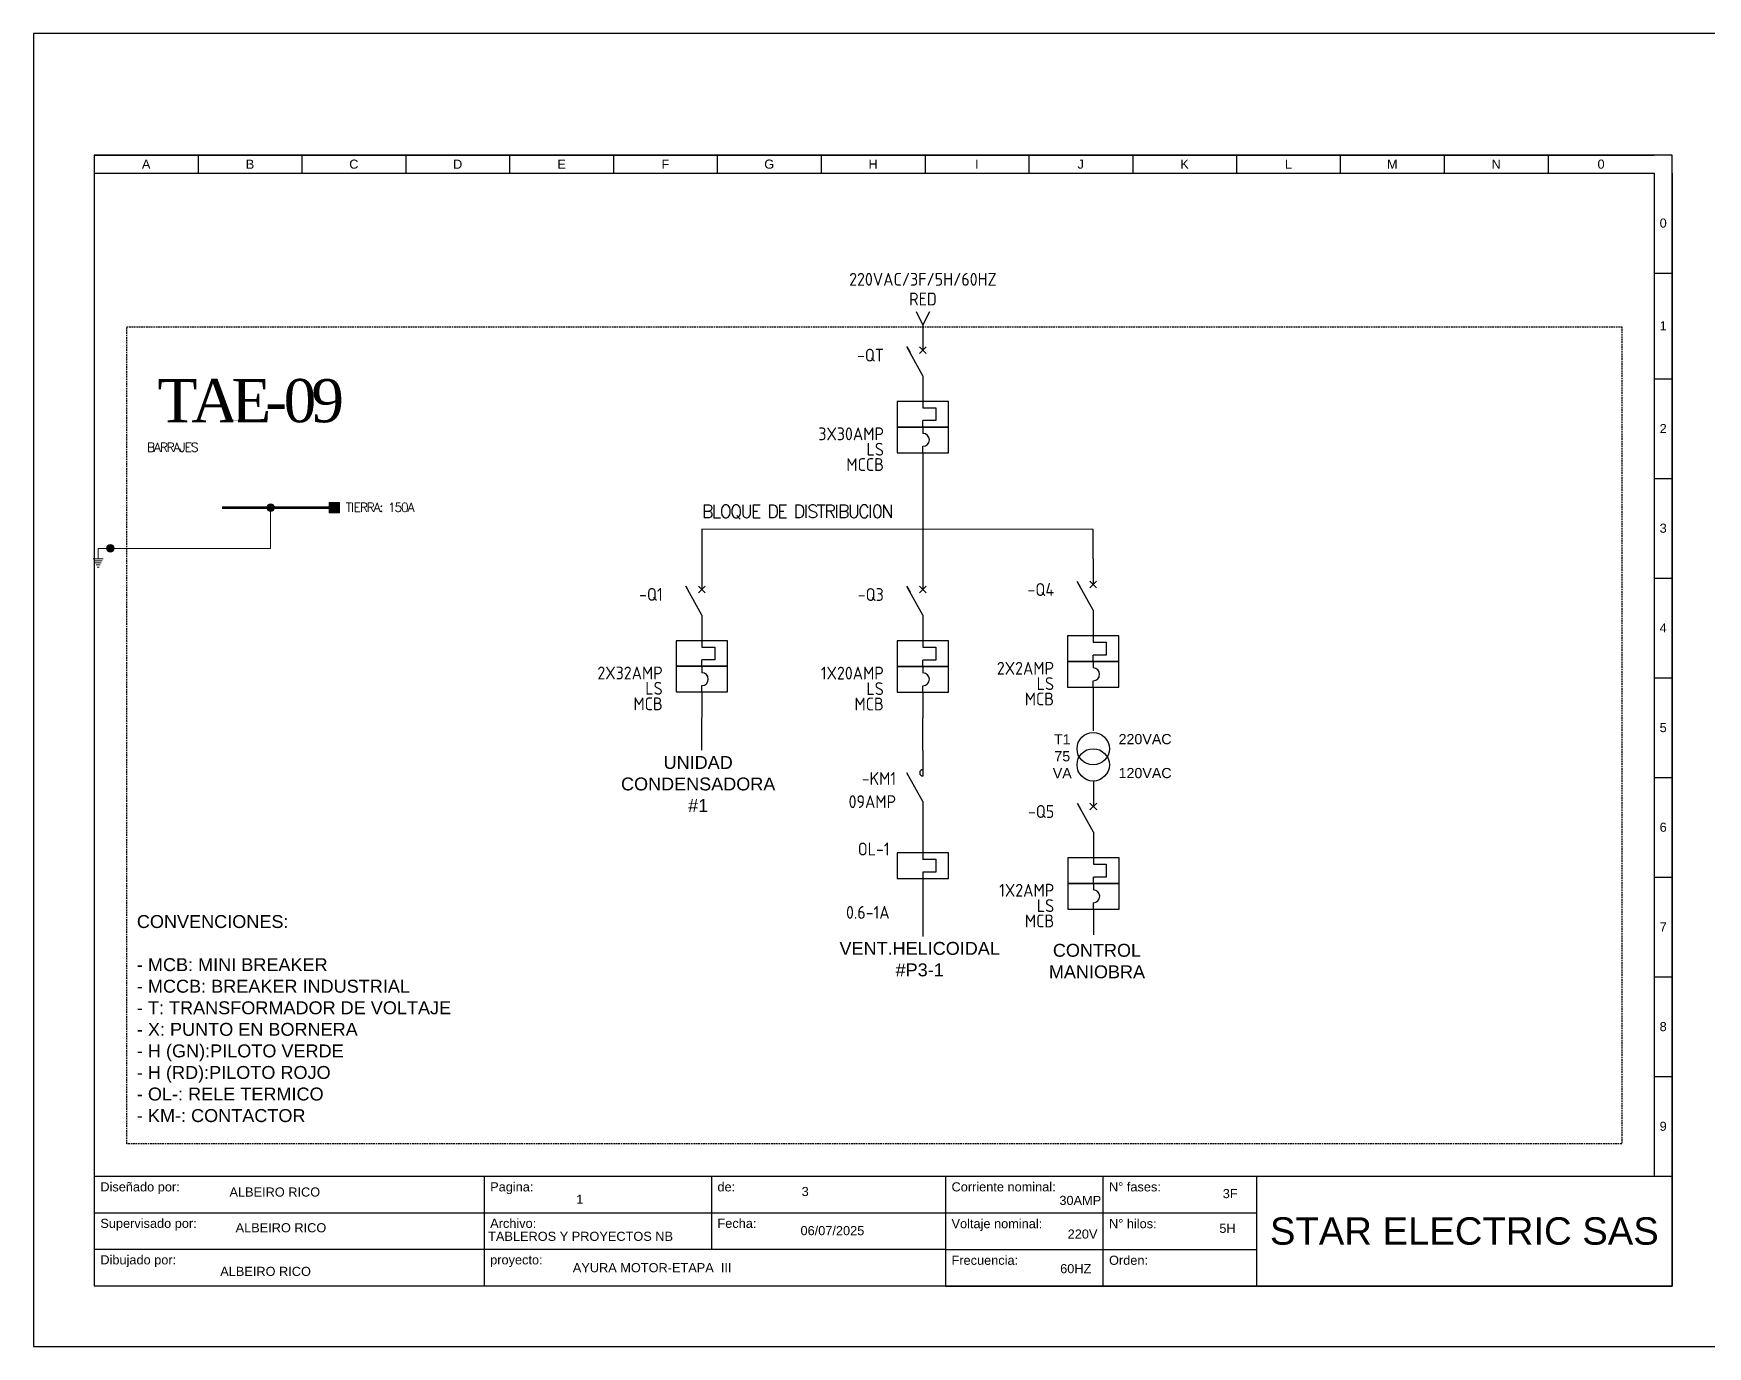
# Model space of a CAD drawing. Header units: millimetres. Extents: x 691 to 18605, y 670 to 10026.
# Drawn here: x 707 to 1742, y 1563 to 2375 of the extents above; entities that cross this region are included whole.
import ezdxf
from ezdxf.enums import TextEntityAlignment as Align

# ---------------------------------------------------------------- set-up
doc = ezdxf.new("R2010")
doc.units = ezdxf.units.MM
doc.linetypes.add('DASHEDX2', pattern=[1.5, 1, -0.5])
for name, color, linetype in [('CO_BARRAJE', 255, 'Continuous'), ('CO_DIAGRAMA_UNIFILAR', 3, 'Continuous'), ('CO_TEXTO', 7, 'Continuous'), ('CO_TEXTO_1', 7, 'Continuous'), ('DESC', 150, 'Continuous'), ('SYMS', 7, 'Continuous'), ('TAGS', 150, 'Continuous'), ('XREFCHILD', 134, 'Continuous'), ('YEL_14_THHN', 2, 'Continuous')]:
    doc.layers.add(name, color=color, linetype=linetype)
doc.styles.add('ROMANS', font='romans')
doc.styles.get("Standard").update_dxf_attribs({"font": 'arial.ttf'})
doc.styles.add('WD_IEC', font='ISOCP2.shx', dxfattribs={"width": 0.9, "height": 4})
doc.linetypes.add('TI_TIERRA', pattern='A,0.5,-0.2,["T",Standard,S=0.1,R=0,X=-0.1,Y=-0.05],-0.25', length=0.95)

# ---------------------------------------------------------------- blocks, each defined once
blk = doc.blocks.new('VCB11Q9')
for p, q in [((0, 7.5), (0, 2.5)), ((0, -2.5), (-3.12, 3.12)), ((-3.12, 3.12), (-2.52, 2.03)), ((-0.66, 1.84), (0.66, 3.16)), ((-0.66, 3.16), (0.66, 1.84)), ((0, -2.5), (0, -7.5)), ((0, -7.5), (0, -8.75)), ((0, -8.75), (2.5, -8.75)), ((2.5, -8.75), (2.5, -11.25)), ((0, -12.5), (0, -11.25)), ((2.5, -11.25), (0, -11.25)), ((0, -12.5), (0, -13.75)), ((0, -17.5), (0, -16.25)), ((0, -17.5), (0, -22.5))]:
    blk.add_line(p, q)
for points in [[(-5, -7.5), (-5, -12.5), (5, -12.5), (5, -7.5)], [(-5, -12.5), (-5, -17.5), (5, -17.5), (5, -12.5)]]:
    blk.add_lwpolyline(points, close=True)
blk.add_arc((0, -15), 1.25, 270, 90)
at = {"style": 'WD_IEC'}
for tag, p in [('INST', (-7.62, 6.3)), ('LOC', (-7.62, 3.3)), ('TAG1', (-7.62, 0.3)), ('RATING1', (-7.62, -2.7)), ('DESC1', (-7.62, -15.05)), ('DESC2', (-7.62, -18.05)), ('DESC3', (-7.62, -21.05))]:
    blk.add_attdef(tag, text='', height=2.5, dxfattribs=at).set_placement(p, align=Align.RIGHT)
blk.add_attdef('TERM01', text='', height=2, rotation=90, dxfattribs=at).set_placement((-1, 7.5), align=Align.RIGHT)
at = {"style": 'WD_IEC', "flags": 1}
for tag, p, height in [('X2TERM01', (0, 7.5), 0.32), ('X4LINK', (-2.15, 0), 0.32), ('X1LINK', (0.02, 0), 0.32), ('CONTACT', (-5.15, -7.55), 1), ('COMMON', (-3.9, -8.8), 1), ('ASSYCODE', (0.69, -18.77), 1), ('FAMILY', (0.69, -20.27), 1), ('X8TERM02', (0, -22.5), 0.32), ('CATDESC', (0.69, -21.77), 1)]:
    blk.add_attdef(tag, p, '', height=height, dxfattribs=at)
at = {"style": 'WD_IEC', "flags": 9}
for tag, p in [('MFG', (7.81, 5.44)), ('CAT', (7.81, 2.94))]:
    blk.add_attdef(tag, text='', height=1.5, dxfattribs=at).set_placement(p, align=Align.RIGHT)
at = {"lineweight": 15, "style": 'WD_IEC'}
blk.add_attdef('XREF', text='', height=2.5, dxfattribs=at).set_placement((-7.62, -12.05), align=Align.RIGHT)
at = {"style": 'WD_IEC'}
blk.add_attdef('TERM02', (-1, -22.5), '', height=2, rotation=90, dxfattribs=at)
blk = doc.blocks.new('HA1X2Y')
blk.add_lwpolyline([(1.25, 2.5), (0, 0), (-1.25, 2.5)])
at = {"style": 'WD_IEC', "flags": 8}
for tag, p in [('DESC1', (0, 7.6)), ('DESC2', (0, 3.75))]:
    blk.add_attdef(tag, text='', height=2.5, dxfattribs=at).set_placement(p, align=Align.CENTER)
at = {"style": 'WD_IEC', "flags": 1}
blk.add_attdef('X8TERM01', (0, 0), '', height=0.32, dxfattribs=at)
blk = doc.blocks.new('VMS21P')
for p, q in [((0, 7.5), (0, 2.5)), ((0, -2.5), (-3.12, 3.12)), ((0, -2.5), (0, -7.5))]:
    blk.add_line(p, q)
blk.add_arc((0, 3.12), 0.625, 90, 270)
at = {"style": 'WD_IEC'}
for tag, p in [('INST', (-5.25, 6.75)), ('LOC', (-5.25, 3.75)), ('TAG2', (-5.25, 0.75)), ('XREF', (-5.25, -3.75)), ('DESC1', (-5.25, -6.75)), ('DESC2', (-5.25, -9.75)), ('DESC3', (-5.25, -12.75))]:
    blk.add_attdef(tag, text='', height=2.5, dxfattribs=at).set_placement(p, align=Align.RIGHT)
blk.add_attdef('TERM01', text='', height=2, rotation=90, dxfattribs=at).set_placement((-1, 7.5), align=Align.RIGHT)
at = {"style": 'WD_IEC', "flags": 1}
for tag, p, height in [('X2TERM01', (0, 7.5), 0.32), ('X4LINK', (-2.91, 0), 0.32), ('X1LINK', (-0.5, 0), 0.32), ('CONTACT', (4, -3.5), 1), ('FAMILY', (4, -5), 1), ('X8TERM02', (0, -7.5), 0.32)]:
    blk.add_attdef(tag, p, '', height=height, dxfattribs=at)
at = {"style": 'WD_IEC'}
blk.add_attdef('TERM02', (-1, -7.5), '', height=2, rotation=90, dxfattribs=at)
blk = doc.blocks.new('VOL1')
for p, q in [((0, 7.5), (0, 1.25)), ((-5, 2.5), (-5, -2.5)), ((5, 2.5), (-5, 2.5)), ((0, 1.25), (2.5, 1.25)), ((2.5, 1.25), (2.5, -1.25)), ((5, -2.5), (5, 2.5)), ((-5, -2.5), (5, -2.5)), ((0, -1.25), (0, -7.5)), ((2.5, -1.25), (0, -1.25))]:
    blk.add_line(p, q)
at = {"style": 'WD_IEC'}
for tag, p in [('INST', (-6.5, 9)), ('LOC', (-6.5, 5.5)), ('TAG1', (-6.5, 2)), ('RATING1', (-6.5, -2.5)), ('XREF', (-6.5, -6.5)), ('DESC1', (-6.5, -10.35)), ('DESC2', (-6.5, -13.85)), ('DESC3', (-6.5, -17.35))]:
    blk.add_attdef(tag, text='', height=2.5, dxfattribs=at).set_placement(p, align=Align.RIGHT)
blk.add_attdef('TERM01', text='', height=2, rotation=90, dxfattribs=at).set_placement((-1, 7.5), align=Align.RIGHT)
at = {"style": 'WD_IEC', "flags": 1}
for tag, p, height in [('X2TERM01', (0, 7.5), 0.32), ('MFG', (2.75, 6.5), 1.5), ('CAT', (2.75, 4), 1.5), ('X4LINK', (-5, 0), 0.32), ('X1LINK', (5, 0), 0.32), ('ASSYCODE', (1, -4), 1), ('FAMILY', (1, -5.5), 1), ('CATDESC', (1, -7), 1), ('X8TERM02', (0, -7.5), 0.32)]:
    blk.add_attdef(tag, p, '', height=height, dxfattribs=at)
at = {"style": 'WD_IEC'}
blk.add_attdef('TERM02', (-1, -7.5), '', height=2, rotation=90, dxfattribs=at)
blk = doc.blocks.new('*T3')
at = {"color": 0, "linetype": 'ByBlock', "lineweight": -2}
for p, q in [((0, 0), (139.92, 0)), ((0, 0), (0, -18)), ((64.08, 0), (64.08, -18)), ((101.44, 0), (101.44, -12)), ((139.92, 0), (139.92, -18)), ((0, -6), (139.92, -6)), ((0, -12), (139.92, -12)), ((0, -18), (139.92, -18))]:
    blk.add_line(p, q, dxfattribs=at)
at = {"color": 0, "char_height": 1.5, "attachment_point": 1}
for s, insert, width in [('{\\fArial|b0|i0|c162|p34;Diseñado por:}', (1, -1), 62.0824), ('{\\fArial|b0|i0|c162|p34;Pagina:}', (65.08, -1), 35.3574), ('{\\fArial|b0|i0|c162|p34;de}:', (102.44, -1), 36.4813), ('{\\fArial|b0|i0|c162|p34;Supervisado por:}', (1, -7), 62.0824), ('{\\fArial|b0|i0|c162|p34;Archivo:}', (65.08, -7), 35.3574), ('Fecha:', (102.44, -7), 36.4813), ('Dibujado por:', (1, -13), 62.0824), ('{\\fArial|b0|i0|c162|p34;proyecto:}', (65.08, -13), 73.8387)]:
    blk.add_mtext(s, dxfattribs=dict(at, insert=insert, width=width))
blk = doc.blocks.new('*T4')
at = {"color": 0, "linetype": 'ByBlock', "lineweight": -2}
for p, q in [((0, 0), (119.48, 0)), ((0, 0), (0, -18.07)), ((25.89, 0), (25.89, -18.07)), ((51.13, 0), (51.13, -18.07)), ((119.48, 0), (119.48, -18.07)), ((0, -6.05), (51.13, -6.05)), ((0, -12.07), (51.13, -12.07)), ((0, -18.07), (119.48, -18.07))]:
    blk.add_line(p, q, dxfattribs=at)
at = {"color": 0}
for s, insert, char_height, width, attachment_point in [('Corriente nominal:', (1, -1), 1.5, 23.894, 1), ('{\\fArial|b0|i0|c162|p34;N° fases:}', (26.89, -1), 1.5, 23.2313, 1), ('Voltaje nominal:', (1, -7.05), 1.5, 23.894, 1), ('{\\fArial|b0|i0|c162|p34;N° hilos:}', (26.89, -7.05), 1.5, 23.2313, 1), ('{\\fArial|b0|i0|c162|p34;STAR ELECTRIC SAS}', (85.3, -9.04), 4.5, 66.3536, 5), ('Frecuencia:', (1, -13.07), 1.5, 23.894, 1), ('{\\fArial|b0|i0|c162|p34;Orden}:', (26.89, -13.07), 1.5, 23.2313, 1)]:
    blk.add_mtext(s, dxfattribs=dict(at, insert=insert, char_height=char_height, width=width, attachment_point=attachment_point))
blk = doc.blocks.new('CAJETIN')
for p, q in [((0, 185.97), (-259.4, 185.97)), ((-259.4, 185.97), (-259.4, 0.07)), ((-259.4, 185.97), (-2.99, 185.97)), ((-259.4, 185.97), (-259.4, 182.97)), ((-242.33, 185.97), (-242.33, 182.97)), ((-225.26, 185.97), (-225.26, 182.97)), ((-208.19, 185.97), (-208.19, 182.97)), ((-191.12, 185.97), (-191.12, 182.97)), ((-174.05, 185.97), (-174.05, 182.97)), ((-156.98, 185.97), (-156.98, 182.97)), ((-139.91, 185.97), (-139.91, 182.97)), ((-122.84, 185.97), (-122.84, 182.97)), ((-105.77, 185.97), (-105.77, 182.97)), ((-88.7, 185.97), (-88.7, 182.97)), ((-71.64, 185.97), (-71.64, 182.97)), ((-54.57, 185.97), (-54.57, 182.97)), ((-37.5, 185.97), (-37.5, 182.97)), ((-20.43, 185.97), (-20.43, 182.97)), ((0, 0.07), (0, 185.97)), ((-259.4, 182.97), (-2.99, 182.97)), ((-3, 182.97), (-3, 18.07)), ((0, 182.97), (0, 18.07)), ((-3, 166.58), (0, 166.58)), ((-3, 149.19), (0, 149.19)), ((-3, 132.8), (0, 132.8)), ((-3, 116.41), (0, 116.41)), ((-3, 100.02), (0, 100.02)), ((-3, 83.63), (0, 83.63)), ((-3, 67.24), (0, 67.24)), ((-3, 50.85), (0, 50.85)), ((-3, 34.46), (0, 34.46)), ((-3, 18.07), (0, 18.07)), ((-259.4, 0.07), (0, 0.07))]:
    blk.add_line(p, q)
blk.add_lwpolyline([(-269.4, -9.93), (10, -9.93), (10, 205.97), (-269.4, 205.97)], close=True)
for name, p in [('*T3', (-259.4, 18.07)), ('*T4', (-119.48, 18.07))]:
    blk.add_blockref(name, p)
blk.add_text('0', height=1.5).set_placement((-2.08, 174.04))
at = {"char_height": 1.5, "attachment_point": 5}
for s, insert, width in [('A', (-250.87, 184.47), 17.0695), ('B', (-233.8, 184.47), 17.0695), ('C', (-216.73, 184.47), 17.0695), ('D', (-199.66, 184.47), 17.0695), ('E', (-182.59, 184.47), 17.0695), ('F', (-165.52, 184.47), 17.0695), ('G', (-148.45, 184.47), 17.0695), ('H', (-131.38, 184.47), 17.0695), ('I', (-114.31, 184.47), 17.0695), ('J', (-97.24, 184.47), 17.0695), ('K', (-80.17, 184.47), 17.0695), ('L', (-63.1, 184.47), 17.0695), ('M', (-46.03, 184.47), 17.0695), ('N', (-28.96, 184.47), 17.0695), ('0', (-11.71, 184.47), 17.4362), ('1', (-1.5, 157.89), 3), ('2', (-1.5, 141), 3), ('3', (-1.5, 124.61), 3), ('4', (-1.5, 108.22), 3), ('5', (-1.5, 91.83), 3), ('6', (-1.5, 75.44), 3), ('7', (-1.5, 59.05), 3), ('8', (-1.5, 42.66), 3), ('9', (-1.5, 26.27), 3)]:
    blk.add_mtext(s, dxfattribs=dict(at, insert=insert, width=width))
for tag, p in [('DISEÑADO_POR', (-230.86, 14.78)), ('SUPERVISADO_POR', (-229.59, 8.32)), ('DIBUJADO_POR', (-231.25, 2.42))]:
    blk.add_attdef(tag, text='', height=1.5).set_placement(p, align=Align.MIDDLE)
for tag, p in [('PAGINA', (-180.19, 13.54)), ('DE', (-143.12, 14.83)), ('A', (-97.02, 13.49)), ('F', (-73.9, 14.47)), ('ARCHIVO', (-179.45, 8.2)), ('FECHA', (-143.31, 8.38)), ('V', (-96.96, 8.58)), ('H', (-74.46, 8.76)), ('PROYECTO', (-180.75, 3.04)), ('HZ', (-98.06, 2.87)), ('OR', (-74.83, 2.5))]:
    blk.add_attdef(tag, p, '', height=1.5)

msp = doc.modelspace()

# ---------------------------------------------------------------- hatches: boundary and pattern name
at = {"lineweight": 13}
h = msp.add_hatch(color=0, dxfattribs=at)
h.dxf.hatch_style = 1
h.paths.add_polyline_path([(852.7, 2083.8, 1), (854.2, 2079.2, 1)])
h = msp.add_hatch(color=0, dxfattribs=at)
h.dxf.hatch_style = 1
h.paths.add_polyline_path([(751.9, 2056.3, 1), (756.7, 2056.3, 1)])
at = {"layer": 'CO_BARRAJE', "lineweight": 13, "ltscale": 0.01}
msp.add_hatch(color=0, dxfattribs=at).paths.add_polyline_path([(896, 2084.7), (889.6, 2084.7), (889.6, 2078.3), (896, 2078.3)])

# ---------------------------------------------------------------- linework, layer by layer
at = {"color": 0}
msp.add_line((744.4, 1668), (764.4, 1668), dxfattribs=at)
at = {"color": 0, "linetype": 'DASHEDX2'}
msp.add_lwpolyline([(764.4, 2193.4), (1688.9, 2193.4), (1688.9, 1688), (764.4, 1688)], close=True, dxfattribs=at)
at = {"color": 0}
for centre in [(1362.1, 1932.4), (1362.1, 1922.4)]:
    msp.add_circle(centre, 10, dxfattribs=at)
at = {"layer": 'CO_BARRAJE', "color": 0, "lineweight": 13, "ltscale": 0.01, "const_width": 1.58}
msp.add_lwpolyline([(823.3, 2081.5), (889.6, 2081.5)], dxfattribs=at)
at = {"layer": 'CO_BARRAJE', "color": 0, "lineweight": 13, "ltscale": 0.01}
msp.add_lwpolyline([(889.6, 2084.7), (889.6, 2078.3), (896, 2078.3), (896, 2084.7)], close=True, dxfattribs=at)
at = {"layer": 'CO_DIAGRAMA_UNIFILAR', "color": 0, "linetype": 'TI_TIERRA', "lineweight": 13}
for p, q in [((853.4, 2081.5), (853.4, 2056.3)), ((853.4, 2056.3), (754.3, 2056.3))]:
    msp.add_line(p, q, dxfattribs=at)
at = {"layer": 'CO_DIAGRAMA_UNIFILAR', "color": 0, "linetype": 'TI_TIERRA', "lineweight": 13, "ltscale": 0.0001}
for p, q in [((743.6, 2049.9), (749.9, 2049.9)), ((743.6, 2049.9), (749.9, 2049.9)), ((746.7, 2056.3), (746.7, 2049.9)), ((746.7, 2056.3), (746.7, 2049.9)), ((754.3, 2056.3), (746.7, 2056.3)), ((744.2, 2048.6), (749.3, 2048.6)), ((744.2, 2048.6), (749.3, 2048.6)), ((744.8, 2047.4), (748.6, 2047.4)), ((744.8, 2047.4), (748.6, 2047.4)), ((745.5, 2046.1), (748, 2046.1)), ((745.5, 2046.1), (748, 2046.1)), ((746.1, 2044.8), (747.4, 2044.8))]:
    msp.add_line(p, q, dxfattribs=at)
at = {"layer": 'CO_DIAGRAMA_UNIFILAR', "color": 0, "lineweight": 13}
for centre in [(853.4, 2081.5), (853.4, 2081.5), (754.3, 2056.3)]:
    msp.add_circle(centre, 2.39, dxfattribs=at)
at = {"layer": 'YEL_14_THHN', "color": 0}
for p, q in [((1256.8, 2099.6), (1256.8, 2068.2)), ((1362.1, 2068), (1120.1, 2068.3)), ((1120.1, 2068.3), (1120.1, 2046.8)), ((1256.8, 2068.2), (1256.8, 2046.7)), ((1362.1, 2049.8), (1362.1, 2068.1)), ((1120.1, 1931.5), (1120.1, 1951.6)), ((1256.8, 1931.4), (1256.8, 1951.5)), ((1362.1, 1954.6), (1362.1, 1943.5)), ((1362.2, 1912.4), (1362.2, 1896.6)), ((1256.8, 1883.8), (1256.8, 1863.7)), ((1256.8, 1836.3), (1256.8, 1816.2))]:
    msp.add_line(p, q, dxfattribs=at)

# ---------------------------------------------------------------- block references
at = {"color": 0}
ref = msp.add_blockref('CAJETIN', (1720.2, 1600), dxfattribs=dict(at, xscale=3.761929394681115, yscale=3.761929394681115, zscale=3.761929394681115))
ref.add_attrib('5H', '5H', (1440.1, 1632.9), dxfattribs={"height": 5.64})
ref.add_attrib('3F', '3F', (1442.2, 1654.4), dxfattribs={"height": 5.64})
ref.add_attrib('HZ', '60HZ', dxfattribs={"height": 5.64}).set_placement((1351.3, 1610.8), align=Align.MIDDLE)
ref.add_attrib('V', '220V', dxfattribs={"height": 5.64}).set_placement((1355.5, 1632.2), align=Align.MIDDLE)
ref.add_attrib('A', '30AMP', dxfattribs={"height": 5.64}).set_placement((1354.1, 1653), align=Align.MIDDLE)
ref.add_attrib('PROYECTO', 'AYURA MOTOR-ETAPA  III', dxfattribs={"height": 5.643}).set_placement((1040.3, 1611.4), align=Align.MIDDLE_LEFT)
ref.add_attrib('ARCHIVO', 'TABLEROS Y PROYECTOS NB', dxfattribs={"height": 5.643}).set_placement((1045.1, 1630.8), align=Align.MIDDLE)
ref.add_attrib('DE', '3', (1181.8, 1655.7), dxfattribs={"height": 5.64})
ref.add_attrib('PAGINA', '1', (1042.4, 1650.9), dxfattribs={"height": 5.64})
ref.add_attrib('FECHA', '06/07/2025', (1181.1, 1631.5), dxfattribs={"height": 5.64})
ref.add_attrib('DIBUJADO_POR', 'ALBEIRO RICO', dxfattribs={"height": 5.643}).set_placement((850.3, 1609.1), align=Align.MIDDLE)
ref.add_attrib('SUPERVISADO_POR', 'ALBEIRO RICO', dxfattribs={"height": 5.643}).set_placement((859.8, 1636.1), align=Align.MIDDLE)
ref.add_attrib('DISEÑADO_POR', 'ALBEIRO RICO', dxfattribs={"height": 5.643}).set_placement((856, 1658.2), align=Align.MIDDLE)
at = {"layer": 'SYMS', "color": 0}
ref = msp.add_blockref('HA1X2Y', (1256.8, 2194.7), dxfattribs=dict(at, xscale=3.170878376089944, yscale=3.170878376089944, zscale=3.170878376089944))
ref.add_attrib('DESC2', 'RED', dxfattribs={"layer": 'DESC', "height": 7.93, "style": 'WD_IEC', "flags": 8}).set_placement((1256.8, 2206.6), align=Align.CENTER)
ref.add_attrib('DESC1', '220VAC/3F/5H/60HZ', dxfattribs={"layer": 'DESC', "height": 7.927, "style": 'WD_IEC', "flags": 8}).set_placement((1256.8, 2218.8), align=Align.CENTER)
ref = msp.add_blockref('VCB11Q9', (1256.8, 2171), dxfattribs=dict(at, xscale=3.170878376089944, yscale=3.170878376089944, zscale=3.170878376089944))
ref.add_attrib('TAG1', '-QT', dxfattribs={"layer": 'TAGS', "height": 7.93, "style": 'WD_IEC'}).set_placement((1232.7, 2171.9), align=Align.RIGHT)
ref.add_attrib('DESC1', '3X30AMP', dxfattribs={"layer": 'DESC', "height": 7.93, "style": 'WD_IEC'}).set_placement((1232.7, 2123.2), align=Align.RIGHT)
ref.add_attrib('DESC2', 'LS', dxfattribs={"layer": 'DESC', "height": 7.93, "style": 'WD_IEC'}).set_placement((1232.7, 2113.7), align=Align.RIGHT)
ref.add_attrib('DESC3', 'MCCB', dxfattribs={"layer": 'DESC', "height": 7.93, "style": 'WD_IEC'}).set_placement((1232.7, 2104.2), align=Align.RIGHT)
ref = msp.add_blockref('VCB11Q9', (1362.1, 2026), dxfattribs=dict(at, xscale=3.170878376089944, yscale=3.170878376089944, zscale=3.170878376089944))
ref.add_attrib('TAG1', '-Q4', dxfattribs={"layer": 'TAGS', "height": 7.93, "style": 'WD_IEC'}).set_placement((1337.9, 2026.9), align=Align.RIGHT)
ref.add_attrib('DESC1', '2X2AMP', dxfattribs={"layer": 'DESC', "height": 7.93, "style": 'WD_IEC'}).set_placement((1337.9, 1978.2), align=Align.RIGHT)
ref.add_attrib('DESC2', 'LS', dxfattribs={"layer": 'DESC', "height": 7.93, "style": 'WD_IEC'}).set_placement((1337.9, 1968.7), align=Align.RIGHT)
ref.add_attrib('DESC3', 'MCB', dxfattribs={"layer": 'DESC', "height": 7.93, "style": 'WD_IEC'}).set_placement((1337.9, 1959.2), align=Align.RIGHT)
ref = msp.add_blockref('VCB11Q9', (1120.1, 2023), dxfattribs=dict(at, xscale=3.170878376089944, yscale=3.170878376089944, zscale=3.170878376089944))
ref.add_attrib('TAG1', '-Q1', dxfattribs={"layer": 'TAGS', "height": 7.93, "style": 'WD_IEC'}).set_placement((1095.9, 2023.9), align=Align.RIGHT)
ref.add_attrib('DESC1', '2X32AMP', dxfattribs={"layer": 'DESC', "height": 7.93, "style": 'WD_IEC'}).set_placement((1095.9, 1975.3), align=Align.RIGHT)
ref.add_attrib('DESC2', 'LS', dxfattribs={"layer": 'DESC', "height": 7.93, "style": 'WD_IEC'}).set_placement((1095.9, 1965.8), align=Align.RIGHT)
ref.add_attrib('DESC3', 'MCB', dxfattribs={"layer": 'DESC', "height": 7.93, "style": 'WD_IEC'}).set_placement((1095.9, 1956.2), align=Align.RIGHT)
ref = msp.add_blockref('VCB11Q9', (1256.8, 2022.9), dxfattribs=dict(at, xscale=3.170878376089944, yscale=3.170878376089944, zscale=3.170878376089944))
ref.add_attrib('TAG1', '-Q3', dxfattribs={"layer": 'TAGS', "height": 7.93, "style": 'WD_IEC'}).set_placement((1232.6, 2023.8), align=Align.RIGHT)
ref.add_attrib('DESC1', '1X20AMP', dxfattribs={"layer": 'DESC', "height": 7.93, "style": 'WD_IEC'}).set_placement((1232.6, 1975.2), align=Align.RIGHT)
ref.add_attrib('DESC2', 'LS', dxfattribs={"layer": 'DESC', "height": 7.93, "style": 'WD_IEC'}).set_placement((1232.6, 1965.6), align=Align.RIGHT)
ref.add_attrib('DESC3', 'MCB', dxfattribs={"layer": 'DESC', "height": 7.93, "style": 'WD_IEC'}).set_placement((1232.6, 1956.1), align=Align.RIGHT)
ref = msp.add_blockref('VMS21P', (1256.8, 1907.6), dxfattribs=dict(at, xscale=3.170878376089944, yscale=3.170878376089944, zscale=3.170878376089944))
ref.add_attrib('XREF', '09AMP', dxfattribs={"layer": 'XREFCHILD', "height": 7.93, "style": 'WD_IEC'}).set_placement((1240.2, 1895.7), align=Align.RIGHT)
ref.add_attrib('TAG2', '-KM1', dxfattribs={"layer": 'TAGS', "height": 7.93, "style": 'WD_IEC'}).set_placement((1240.2, 1910), align=Align.RIGHT)
ref = msp.add_blockref('VCB11Q9', (1362.2, 1888.7), dxfattribs=dict(at, xscale=3.170878376089944, yscale=3.170878376089944, zscale=3.170878376089944))
ref.add_attrib('TAG1', '-Q5', dxfattribs={"layer": 'TAGS', "height": 7.93, "style": 'WD_IEC'}).set_placement((1338, 1889.6), align=Align.RIGHT)
ref.add_attrib('DESC1', '1X2AMP', dxfattribs={"layer": 'DESC', "height": 7.93, "style": 'WD_IEC'}).set_placement((1338, 1840.9), align=Align.RIGHT)
ref.add_attrib('DESC2', 'LS', dxfattribs={"layer": 'DESC', "height": 7.93, "style": 'WD_IEC'}).set_placement((1338, 1831.4), align=Align.RIGHT)
ref.add_attrib('DESC3', 'MCB', dxfattribs={"layer": 'DESC', "height": 7.93, "style": 'WD_IEC'}).set_placement((1338, 1821.9), align=Align.RIGHT)
ref = msp.add_blockref('VOL1', (1256.8, 1860.1), dxfattribs=dict(at, xscale=3.170878376089944, yscale=3.170878376089944, zscale=3.170878376089944))
ref.add_attrib('DESC1', '0.6-1A', dxfattribs={"layer": 'DESC', "height": 7.93, "style": 'WD_IEC'}).set_placement((1236.2, 1827.2), align=Align.RIGHT)
ref.add_attrib('TAG1', 'OL-1', dxfattribs={"layer": 'TAGS', "height": 7.93, "style": 'WD_IEC'}).set_placement((1236.2, 1866.4), align=Align.RIGHT)

# ---------------------------------------------------------------- texts
at = {"color": 0, "linetype": 'DASHEDX2', "char_height": 6.3, "attachment_point": 1}
for s, insert in [('\\pxqc;T1\\P75\\PVA', (1319.5, 1941.4)), ('220VAC\\P\\P120VAC', (1377.8, 1941.5))]:
    msp.add_mtext_dynamic_manual_height_columns(s, width=46.93, gutter_width=31.5, heights=[0], dxfattribs=dict(at, insert=insert))
at = {"color": 0, "char_height": 7.984, "attachment_point": 1}
for s, width, heights, insert in [('\\pxqc;UNIDAD CONDENSADORA #1', 68.832, [0], (1083.4, 1927.9)), ('\\pxqc;VENT.HELICOIDAL #P3-1', 117.575, [26.5], (1196, 1812.9)), ('\\pxqc;CONTROL\\PMANIOBRA', 68.832, [0], (1330, 1811.7))]:
    msp.add_mtext_dynamic_manual_height_columns(s, width=width, gutter_width=39.9, heights=heights, dxfattribs=dict(at, insert=insert))
at = {"color": 0, "insert": (770.7, 1829.5), "char_height": 8, "width": 341.189, "attachment_point": 1}
msp.add_mtext('CONVENCIONES:\\P\\P- MCB: MINI BREAKER\\P- MCCB: BREAKER INDUSTRIAL\\P- T: TRANSFORMADOR DE VOLTAJE\\P- X: PUNTO EN BORNERA\\P- H (GN):PILOTO VERDE\\P- H (RD):PILOTO ROJO\\P- OL-: RELE TERMICO\\P- KM-: CONTACTOR', dxfattribs=at)
at = {"layer": 'CO_TEXTO', "color": 0, "lineweight": 13, "insert": (783.5, 2147.5), "char_height": 26.68, "attachment_point": 4, "rotation": 0, "style": 'ROMANS'}
msp.add_mtext('\\A1;{\\fRomantic|b0|i0|c2|p2;\\T0.85;TAE-09}', dxfattribs=at)
at = {"layer": 'CO_TEXTO_1', "color": 0, "lineweight": 13, "attachment_point": 4, "rotation": 0, "style": 'ROMANS'}
for s, insert, char_height in [('\\A1;\\pxql;{\\T0.85;BARRAJES}', (777, 2118.9), 5.547), ('\\A1;\\pxql;{\\T0.85;TIERRA: 150A}', (899.9, 2081.7), 5.547), ('\\A1;{\\T0.85;\\PBLOQUE DE DISTRIBUCI0N }', (1120.1, 2085.5), 7.991)]:
    msp.add_mtext(s, dxfattribs=dict(at, insert=insert, char_height=char_height))

doc.saveas('drawing.dxf')
